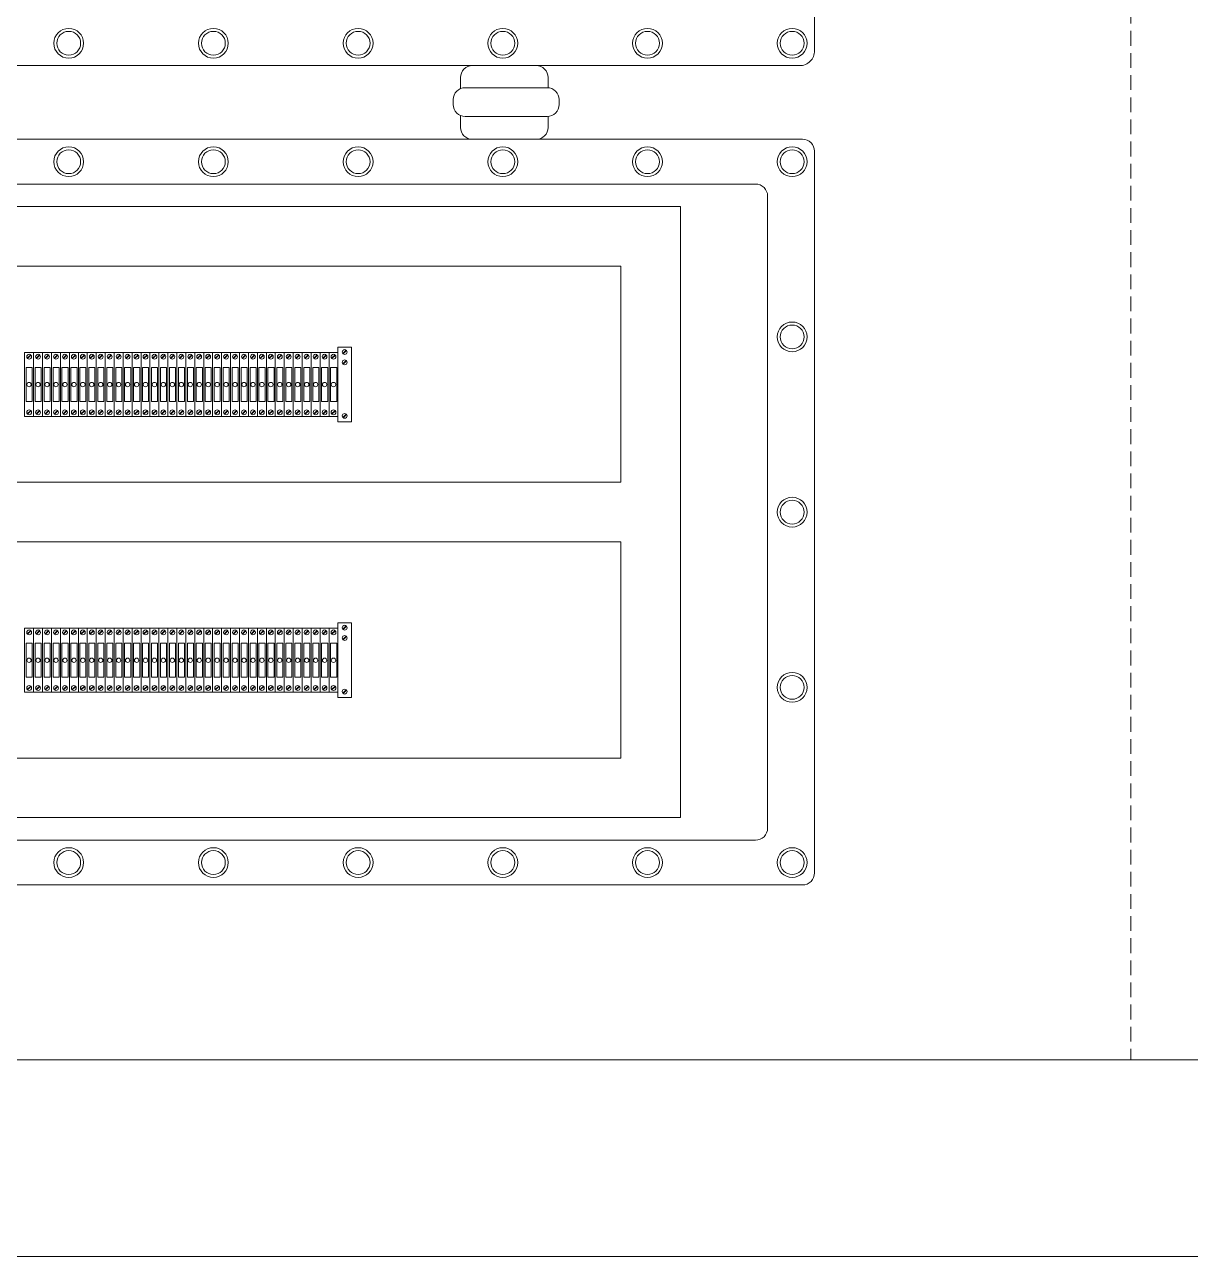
# Model space of a CAD drawing. Header units: millimetres. Extents: x 32721 to 72822, y 57624 to 123188.
# Drawn here: x 38177.4 to 38572.3, y 64730.5 to 65148 of the extents above; entities that cross this region are included whole.
import ezdxf

# ---------------------------------------------------------------- set-up
doc = ezdxf.new("R2010")
doc.units = ezdxf.units.MM
doc.header["$LTSCALE"] = 10
doc.linetypes.add('DASHED', pattern=[0.75, 0.5, -0.25])
for name, color, linetype, lineweight in [('1轮廓实线层', 7, 'Continuous', 18), ('2细线层', 4, 'Continuous', 18), ('图框层', 7, 'Continuous', 18)]:
    doc.layers.add(name, color=color, linetype=linetype, lineweight=lineweight)

msp = doc.modelspace()

# ---------------------------------------------------------------- linework, layer by layer
at = {"layer": '1轮廓实线层'}
for p, q in [((38148.26, 65109.1), (38440.94, 65109.1)), ((37755.85, 65093.94), (38425.01, 65093.94)), ((37781.26, 65086.3), (38399.6, 65086.3)), ((38399.6, 64879.2), (38399.6, 65086.3)), ((37801.48, 65066.08), (38379.38, 65066.08)), ((38379.38, 64992.85), (38379.38, 65066.08)), ((38379.38, 64992.85), (37801.48, 64992.85)), ((38379.38, 64972.64), (37801.48, 64972.64)), ((38379.38, 64899.41), (38379.38, 64972.64)), ((38379.38, 64899.41), (37801.48, 64899.41)), ((38399.6, 64879.2), (37781.26, 64879.2)), ((38230.13, 64879.2), (38270.57, 64879.2)), ((37755.85, 64871.56), (38425.01, 64871.56)), ((37741.45, 64856.39), (38440.94, 64856.39))]:
    msp.add_line(p, q, dxfattribs=at)
at = {"layer": '1轮廓实线层', "lineweight": 13}
for p, q in [((38283.52, 65038.63), (38288.06, 65038.63)), ((38283.52, 65013.36), (38283.52, 65038.63)), ((38285.16, 65036.47), (38286.32, 65037.63)), ((38285.26, 65036.37), (38286.42, 65037.53)), ((38288.06, 65038.63), (38288.06, 65013.36)), ((38177.35, 65036.86), (38180.39, 65036.86)), ((38177.35, 65015.13), (38177.35, 65036.86)), ((38178.24, 65034.89), (38179.4, 65036.05)), ((38178.34, 65034.79), (38179.5, 65035.95)), ((38180.39, 65036.86), (38180.39, 65015.13)), ((38180.39, 65036.86), (38183.42, 65036.86)), ((38180.39, 65015.13), (38180.39, 65036.86)), ((38181.27, 65034.89), (38182.43, 65036.05)), ((38181.37, 65034.79), (38182.54, 65035.95)), ((38183.42, 65036.86), (38183.42, 65015.13)), ((38183.42, 65036.86), (38186.45, 65036.86)), ((38183.42, 65015.13), (38183.42, 65036.86)), ((38184.31, 65034.89), (38185.47, 65036.05)), ((38184.41, 65034.79), (38185.57, 65035.95)), ((38186.45, 65036.86), (38186.45, 65015.13)), ((38186.45, 65036.86), (38189.49, 65036.86)), ((38186.45, 65015.13), (38186.45, 65036.86)), ((38187.34, 65034.89), (38188.5, 65036.05)), ((38187.44, 65034.79), (38188.6, 65035.95)), ((38189.49, 65036.86), (38189.49, 65015.13)), ((38189.49, 65036.86), (38192.52, 65036.86)), ((38189.49, 65015.13), (38189.49, 65036.86)), ((38190.37, 65034.89), (38191.53, 65036.05)), ((38190.47, 65034.79), (38191.64, 65035.95)), ((38192.52, 65036.86), (38192.52, 65015.13)), ((38192.52, 65036.86), (38195.55, 65036.86)), ((38192.52, 65015.13), (38192.52, 65036.86)), ((38193.41, 65034.89), (38194.57, 65036.05)), ((38193.51, 65034.79), (38194.67, 65035.95)), ((38195.55, 65036.86), (38195.55, 65015.13)), ((38195.55, 65036.86), (38198.59, 65036.86)), ((38195.55, 65015.13), (38195.55, 65036.86)), ((38196.44, 65034.89), (38197.6, 65036.05)), ((38196.54, 65034.79), (38197.7, 65035.95)), ((38198.59, 65036.86), (38198.59, 65015.13)), ((38198.59, 65036.86), (38201.62, 65036.86)), ((38198.59, 65015.13), (38198.59, 65036.86)), ((38199.47, 65034.89), (38200.63, 65036.05)), ((38199.57, 65034.79), (38200.74, 65035.95)), ((38201.62, 65036.86), (38201.62, 65015.13)), ((38201.62, 65036.86), (38204.65, 65036.86)), ((38201.62, 65015.13), (38201.62, 65036.86)), ((38202.5, 65034.89), (38203.67, 65036.05)), ((38202.61, 65034.79), (38203.77, 65035.95)), ((38204.65, 65036.86), (38204.65, 65015.13)), ((38204.65, 65036.86), (38207.69, 65036.86)), ((38204.65, 65015.13), (38204.65, 65036.86)), ((38205.54, 65034.89), (38206.7, 65036.05)), ((38205.64, 65034.79), (38206.8, 65035.95)), ((38207.69, 65036.86), (38207.69, 65015.13)), ((38207.69, 65036.86), (38210.72, 65036.86)), ((38207.69, 65015.13), (38207.69, 65036.86)), ((38208.57, 65034.89), (38209.73, 65036.05)), ((38208.67, 65034.79), (38209.83, 65035.95)), ((38210.72, 65036.86), (38210.72, 65015.13)), ((38210.72, 65036.86), (38213.75, 65036.86)), ((38210.72, 65015.13), (38210.72, 65036.86)), ((38211.6, 65034.89), (38212.77, 65036.05)), ((38211.71, 65034.79), (38212.87, 65035.95)), ((38213.75, 65036.86), (38213.75, 65015.13)), ((38213.75, 65036.86), (38216.79, 65036.86)), ((38213.75, 65015.13), (38213.75, 65036.86)), ((38214.64, 65034.89), (38215.8, 65036.05)), ((38214.74, 65034.79), (38215.9, 65035.95)), ((38216.79, 65036.86), (38216.79, 65015.13)), ((38216.79, 65036.86), (38219.82, 65036.86)), ((38216.79, 65015.13), (38216.79, 65036.86)), ((38217.67, 65034.89), (38218.83, 65036.05)), ((38217.77, 65034.79), (38218.93, 65035.95)), ((38219.82, 65036.86), (38219.82, 65015.13)), ((38219.82, 65036.86), (38222.85, 65036.86)), ((38219.82, 65015.13), (38219.82, 65036.86)), ((38220.7, 65034.89), (38221.87, 65036.05)), ((38220.81, 65034.79), (38221.97, 65035.95)), ((38222.85, 65036.86), (38222.85, 65015.13)), ((38222.85, 65015.13), (38222.85, 65036.86)), ((38222.85, 65036.86), (38225.89, 65036.86)), ((38222.85, 65015.13), (38222.85, 65036.86)), ((38223.74, 65034.89), (38224.9, 65036.05)), ((38223.84, 65034.79), (38225, 65035.95)), ((38225.89, 65036.86), (38225.89, 65015.13)), ((38225.89, 65036.86), (38228.92, 65036.86)), ((38225.89, 65015.13), (38225.89, 65036.86)), ((38226.77, 65034.89), (38227.93, 65036.05)), ((38226.87, 65034.79), (38228.03, 65035.95)), ((38228.92, 65036.86), (38228.92, 65015.13)), ((38228.92, 65036.86), (38231.95, 65036.86)), ((38228.92, 65015.13), (38228.92, 65036.86)), ((38229.8, 65034.89), (38230.97, 65036.05)), ((38229.91, 65034.79), (38231.07, 65035.95)), ((38231.95, 65036.86), (38231.95, 65015.13)), ((38231.95, 65036.86), (38234.98, 65036.86)), ((38231.95, 65015.13), (38231.95, 65036.86)), ((38232.84, 65034.89), (38234, 65036.05)), ((38232.94, 65034.79), (38234.1, 65035.95)), ((38234.98, 65036.86), (38234.98, 65015.13)), ((38234.99, 65036.86), (38238.02, 65036.86)), ((38234.99, 65015.13), (38234.99, 65036.86)), ((38235.87, 65034.89), (38237.03, 65036.05)), ((38235.97, 65034.79), (38237.13, 65035.95)), ((38238.02, 65036.86), (38238.02, 65015.13)), ((38238.02, 65036.86), (38241.05, 65036.86)), ((38238.02, 65015.13), (38238.02, 65036.86)), ((38238.9, 65034.89), (38240.06, 65036.05)), ((38239.01, 65034.79), (38240.17, 65035.95)), ((38241.05, 65036.86), (38241.05, 65015.13)), ((38241.05, 65036.86), (38244.08, 65036.86)), ((38241.05, 65015.13), (38241.05, 65036.86)), ((38241.94, 65034.89), (38243.1, 65036.05)), ((38242.04, 65034.79), (38243.2, 65035.95)), ((38244.08, 65036.86), (38244.08, 65015.13)), ((38244.08, 65036.86), (38247.12, 65036.86)), ((38244.08, 65015.13), (38244.08, 65036.86)), ((38244.97, 65034.89), (38246.13, 65036.05)), ((38245.07, 65034.79), (38246.23, 65035.95)), ((38247.12, 65036.86), (38247.12, 65015.13)), ((38247.12, 65036.86), (38250.15, 65036.86)), ((38247.12, 65015.13), (38247.12, 65036.86)), ((38248, 65034.89), (38249.16, 65036.05)), ((38248.1, 65034.79), (38249.27, 65035.95)), ((38250.15, 65036.86), (38250.15, 65015.13)), ((38250.15, 65036.86), (38253.18, 65036.86)), ((38250.15, 65015.13), (38250.15, 65036.86)), ((38251.04, 65034.89), (38252.2, 65036.05)), ((38251.14, 65034.79), (38252.3, 65035.95)), ((38253.18, 65036.86), (38253.18, 65015.13)), ((38253.18, 65036.86), (38256.22, 65036.86)), ((38253.18, 65015.13), (38253.18, 65036.86)), ((38254.07, 65034.89), (38255.23, 65036.05)), ((38254.17, 65034.79), (38255.33, 65035.95)), ((38256.22, 65036.86), (38256.22, 65015.13)), ((38256.22, 65036.86), (38259.25, 65036.86)), ((38256.22, 65015.13), (38256.22, 65036.86)), ((38257.1, 65034.89), (38258.26, 65036.05)), ((38257.2, 65034.79), (38258.37, 65035.95)), ((38259.25, 65036.86), (38259.25, 65015.13)), ((38259.25, 65036.86), (38262.28, 65036.86)), ((38259.25, 65015.13), (38259.25, 65036.86)), ((38260.14, 65034.89), (38261.3, 65036.05)), ((38260.24, 65034.79), (38261.4, 65035.95)), ((38262.28, 65036.86), (38262.28, 65015.13)), ((38262.28, 65036.86), (38265.32, 65036.86)), ((38262.28, 65015.13), (38262.28, 65036.86)), ((38263.17, 65034.89), (38264.33, 65036.05)), ((38263.27, 65034.79), (38264.43, 65035.95)), ((38265.32, 65036.86), (38265.32, 65015.13)), ((38265.32, 65036.86), (38268.35, 65036.86)), ((38265.32, 65015.13), (38265.32, 65036.86)), ((38266.2, 65034.89), (38267.36, 65036.05)), ((38266.3, 65034.79), (38267.47, 65035.95)), ((38268.35, 65036.86), (38268.35, 65015.13)), ((38268.35, 65036.86), (38271.38, 65036.86)), ((38268.35, 65015.13), (38268.35, 65036.86)), ((38269.23, 65034.89), (38270.4, 65036.05)), ((38269.34, 65034.79), (38270.5, 65035.95)), ((38271.38, 65036.86), (38271.38, 65015.13)), ((38271.38, 65036.86), (38274.42, 65036.86)), ((38271.38, 65015.13), (38271.38, 65036.86)), ((38272.27, 65034.89), (38273.43, 65036.05)), ((38272.37, 65034.79), (38273.53, 65035.95)), ((38274.42, 65036.86), (38274.42, 65015.13)), ((38274.42, 65036.86), (38277.45, 65036.86)), ((38274.42, 65015.13), (38274.42, 65036.86)), ((38275.3, 65034.89), (38276.46, 65036.05)), ((38275.4, 65034.79), (38276.56, 65035.95)), ((38277.45, 65036.86), (38277.45, 65015.13)), ((38277.45, 65036.86), (38280.48, 65036.86)), ((38277.45, 65015.13), (38277.45, 65036.86)), ((38278.33, 65034.89), (38279.5, 65036.05)), ((38278.44, 65034.79), (38279.6, 65035.95)), ((38280.48, 65036.86), (38280.48, 65015.13)), ((38280.48, 65036.86), (38283.52, 65036.86)), ((38280.48, 65015.13), (38280.48, 65036.86)), ((38281.37, 65034.89), (38282.53, 65036.05)), ((38281.47, 65034.79), (38282.63, 65035.95)), ((38283.52, 65036.86), (38283.52, 65015.13)), ((38283.52, 65015.13), (38283.52, 65036.86)), ((38285.16, 65033), (38286.32, 65034.16)), ((38285.26, 65032.9), (38286.42, 65034.06)), ((38178.24, 65016.04), (38179.4, 65017.2)), ((38178.34, 65015.94), (38179.5, 65017.1)), ((38181.27, 65016.04), (38182.43, 65017.2)), ((38181.37, 65015.94), (38182.54, 65017.1)), ((38184.31, 65016.04), (38185.47, 65017.2)), ((38184.41, 65015.94), (38185.57, 65017.1)), ((38187.34, 65016.04), (38188.5, 65017.2)), ((38187.44, 65015.94), (38188.6, 65017.1)), ((38190.37, 65016.04), (38191.53, 65017.2)), ((38190.47, 65015.94), (38191.64, 65017.1)), ((38193.41, 65016.04), (38194.57, 65017.2)), ((38193.51, 65015.94), (38194.67, 65017.1)), ((38196.44, 65016.04), (38197.6, 65017.2)), ((38196.54, 65015.94), (38197.7, 65017.1)), ((38199.47, 65016.04), (38200.63, 65017.2)), ((38199.57, 65015.94), (38200.74, 65017.1)), ((38202.5, 65016.04), (38203.67, 65017.2)), ((38202.61, 65015.94), (38203.77, 65017.1)), ((38205.54, 65016.04), (38206.7, 65017.2)), ((38205.64, 65015.94), (38206.8, 65017.1)), ((38208.57, 65016.04), (38209.73, 65017.2)), ((38208.67, 65015.94), (38209.83, 65017.1)), ((38211.6, 65016.04), (38212.77, 65017.2)), ((38211.71, 65015.94), (38212.87, 65017.1)), ((38214.64, 65016.04), (38215.8, 65017.2)), ((38214.74, 65015.94), (38215.9, 65017.1)), ((38217.67, 65016.04), (38218.83, 65017.2)), ((38217.77, 65015.94), (38218.93, 65017.1)), ((38220.7, 65016.04), (38221.87, 65017.2)), ((38220.81, 65015.94), (38221.97, 65017.1)), ((38223.74, 65016.04), (38224.9, 65017.2)), ((38223.84, 65015.94), (38225, 65017.1)), ((38226.77, 65016.04), (38227.93, 65017.2)), ((38226.87, 65015.94), (38228.03, 65017.1)), ((38229.8, 65016.04), (38230.97, 65017.2)), ((38229.91, 65015.94), (38231.07, 65017.1)), ((38232.84, 65016.04), (38234, 65017.2)), ((38232.94, 65015.94), (38234.1, 65017.1)), ((38235.87, 65016.04), (38237.03, 65017.2)), ((38235.97, 65015.94), (38237.13, 65017.1)), ((38238.9, 65016.04), (38240.06, 65017.2)), ((38239.01, 65015.94), (38240.17, 65017.1)), ((38241.94, 65016.04), (38243.1, 65017.2)), ((38242.04, 65015.94), (38243.2, 65017.1)), ((38244.97, 65016.04), (38246.13, 65017.2)), ((38245.07, 65015.94), (38246.23, 65017.1)), ((38248, 65016.04), (38249.16, 65017.2)), ((38248.1, 65015.94), (38249.27, 65017.1)), ((38251.04, 65016.04), (38252.2, 65017.2)), ((38251.14, 65015.94), (38252.3, 65017.1)), ((38254.07, 65016.04), (38255.23, 65017.2)), ((38254.17, 65015.94), (38255.33, 65017.1)), ((38257.1, 65016.04), (38258.26, 65017.2)), ((38257.2, 65015.94), (38258.37, 65017.1)), ((38260.14, 65016.04), (38261.3, 65017.2)), ((38260.24, 65015.94), (38261.4, 65017.1)), ((38263.17, 65016.04), (38264.33, 65017.2)), ((38263.27, 65015.94), (38264.43, 65017.1)), ((38266.2, 65016.04), (38267.36, 65017.2)), ((38266.3, 65015.94), (38267.47, 65017.1)), ((38269.23, 65016.04), (38270.4, 65017.2)), ((38269.34, 65015.94), (38270.5, 65017.1)), ((38272.27, 65016.04), (38273.43, 65017.2)), ((38272.37, 65015.94), (38273.53, 65017.1)), ((38275.3, 65016.04), (38276.46, 65017.2)), ((38275.4, 65015.94), (38276.56, 65017.1)), ((38278.33, 65016.04), (38279.5, 65017.2)), ((38278.44, 65015.94), (38279.6, 65017.1)), ((38281.37, 65016.04), (38282.53, 65017.2)), ((38281.47, 65015.94), (38282.63, 65017.1)), ((38180.39, 65015.13), (38177.35, 65015.13)), ((38183.42, 65015.13), (38180.39, 65015.13)), ((38186.45, 65015.13), (38183.42, 65015.13)), ((38189.49, 65015.13), (38186.45, 65015.13)), ((38192.52, 65015.13), (38189.49, 65015.13)), ((38195.55, 65015.13), (38192.52, 65015.13)), ((38198.59, 65015.13), (38195.55, 65015.13)), ((38201.62, 65015.13), (38198.59, 65015.13)), ((38204.65, 65015.13), (38201.62, 65015.13)), ((38207.69, 65015.13), (38204.65, 65015.13)), ((38210.72, 65015.13), (38207.69, 65015.13)), ((38213.75, 65015.13), (38210.72, 65015.13)), ((38216.79, 65015.13), (38213.75, 65015.13)), ((38219.82, 65015.13), (38216.79, 65015.13)), ((38222.85, 65015.13), (38219.82, 65015.13)), ((38225.89, 65015.13), (38222.85, 65015.13)), ((38228.92, 65015.13), (38225.89, 65015.13)), ((38231.95, 65015.13), (38228.92, 65015.13)), ((38234.98, 65015.13), (38231.95, 65015.13)), ((38238.02, 65015.13), (38234.99, 65015.13)), ((38241.05, 65015.13), (38238.02, 65015.13)), ((38244.08, 65015.13), (38241.05, 65015.13)), ((38247.12, 65015.13), (38244.08, 65015.13)), ((38250.15, 65015.13), (38247.12, 65015.13)), ((38253.18, 65015.13), (38250.15, 65015.13)), ((38256.22, 65015.13), (38253.18, 65015.13)), ((38259.25, 65015.13), (38256.22, 65015.13)), ((38262.28, 65015.13), (38259.25, 65015.13)), ((38265.32, 65015.13), (38262.28, 65015.13)), ((38268.35, 65015.13), (38265.32, 65015.13)), ((38271.38, 65015.13), (38268.35, 65015.13)), ((38274.42, 65015.13), (38271.38, 65015.13)), ((38277.45, 65015.13), (38274.42, 65015.13)), ((38280.48, 65015.13), (38277.45, 65015.13)), ((38283.52, 65015.13), (38280.48, 65015.13)), ((38288.06, 65013.36), (38283.52, 65013.36)), ((38285.16, 65014.83), (38286.32, 65015.99)), ((38285.26, 65014.73), (38286.42, 65015.89)), ((38177.35, 64943.42), (38180.39, 64943.42)), ((38177.35, 64921.69), (38177.35, 64943.42)), ((38178.24, 64941.45), (38179.4, 64942.61)), ((38178.34, 64941.34), (38179.5, 64942.51)), ((38180.39, 64943.42), (38180.39, 64921.69)), ((38180.39, 64943.42), (38183.42, 64943.42)), ((38180.39, 64921.69), (38180.39, 64943.42)), ((38181.27, 64941.45), (38182.43, 64942.61)), ((38181.37, 64941.34), (38182.54, 64942.51)), ((38183.42, 64943.42), (38183.42, 64921.69)), ((38183.42, 64943.42), (38186.45, 64943.42)), ((38183.42, 64921.69), (38183.42, 64943.42)), ((38184.31, 64941.45), (38185.47, 64942.61)), ((38184.41, 64941.34), (38185.57, 64942.51)), ((38186.45, 64943.42), (38186.45, 64921.69)), ((38186.45, 64943.42), (38189.49, 64943.42)), ((38186.45, 64921.69), (38186.45, 64943.42)), ((38187.34, 64941.45), (38188.5, 64942.61)), ((38187.44, 64941.34), (38188.6, 64942.51)), ((38189.49, 64943.42), (38189.49, 64921.69)), ((38189.49, 64943.42), (38192.52, 64943.42)), ((38189.49, 64921.69), (38189.49, 64943.42)), ((38190.37, 64941.45), (38191.53, 64942.61)), ((38190.47, 64941.34), (38191.64, 64942.51)), ((38192.52, 64943.42), (38192.52, 64921.69)), ((38192.52, 64943.42), (38195.55, 64943.42)), ((38192.52, 64921.69), (38192.52, 64943.42)), ((38193.41, 64941.45), (38194.57, 64942.61)), ((38193.51, 64941.34), (38194.67, 64942.51)), ((38195.55, 64943.42), (38195.55, 64921.69)), ((38195.55, 64943.42), (38198.59, 64943.42)), ((38195.55, 64921.69), (38195.55, 64943.42)), ((38196.44, 64941.45), (38197.6, 64942.61)), ((38196.54, 64941.34), (38197.7, 64942.51)), ((38198.59, 64943.42), (38198.59, 64921.69)), ((38198.59, 64943.42), (38201.62, 64943.42)), ((38198.59, 64921.69), (38198.59, 64943.42)), ((38199.47, 64941.45), (38200.63, 64942.61)), ((38199.57, 64941.34), (38200.74, 64942.51)), ((38201.62, 64943.42), (38201.62, 64921.69)), ((38201.62, 64943.42), (38204.65, 64943.42)), ((38201.62, 64921.69), (38201.62, 64943.42)), ((38202.5, 64941.45), (38203.67, 64942.61)), ((38202.61, 64941.34), (38203.77, 64942.51)), ((38204.65, 64943.42), (38204.65, 64921.69)), ((38204.65, 64943.42), (38207.69, 64943.42)), ((38204.65, 64921.69), (38204.65, 64943.42)), ((38205.54, 64941.45), (38206.7, 64942.61)), ((38205.64, 64941.34), (38206.8, 64942.51)), ((38207.69, 64943.42), (38207.69, 64921.69)), ((38207.69, 64943.42), (38210.72, 64943.42)), ((38207.69, 64921.69), (38207.69, 64943.42)), ((38208.57, 64941.45), (38209.73, 64942.61)), ((38208.67, 64941.34), (38209.83, 64942.51)), ((38210.72, 64943.42), (38210.72, 64921.69)), ((38210.72, 64943.42), (38213.75, 64943.42)), ((38210.72, 64921.69), (38210.72, 64943.42)), ((38211.6, 64941.45), (38212.77, 64942.61)), ((38211.71, 64941.34), (38212.87, 64942.51)), ((38213.75, 64943.42), (38213.75, 64921.69)), ((38213.75, 64943.42), (38216.79, 64943.42)), ((38213.75, 64921.69), (38213.75, 64943.42)), ((38214.64, 64941.45), (38215.8, 64942.61)), ((38214.74, 64941.34), (38215.9, 64942.51)), ((38216.79, 64943.42), (38216.79, 64921.69)), ((38216.79, 64943.42), (38219.82, 64943.42)), ((38216.79, 64921.69), (38216.79, 64943.42)), ((38217.67, 64941.45), (38218.83, 64942.61)), ((38217.77, 64941.34), (38218.93, 64942.51)), ((38219.82, 64943.42), (38219.82, 64921.69)), ((38219.82, 64943.42), (38222.85, 64943.42)), ((38219.82, 64921.69), (38219.82, 64943.42)), ((38220.7, 64941.45), (38221.87, 64942.61)), ((38220.81, 64941.34), (38221.97, 64942.51)), ((38222.85, 64943.42), (38222.85, 64921.69)), ((38222.85, 64921.69), (38222.85, 64943.42)), ((38222.85, 64943.42), (38225.89, 64943.42)), ((38222.85, 64921.69), (38222.85, 64943.42)), ((38223.74, 64941.45), (38224.9, 64942.61)), ((38223.84, 64941.34), (38225, 64942.51)), ((38225.89, 64943.42), (38225.89, 64921.69)), ((38225.89, 64943.42), (38228.92, 64943.42)), ((38225.89, 64921.69), (38225.89, 64943.42)), ((38226.77, 64941.45), (38227.93, 64942.61)), ((38226.87, 64941.34), (38228.03, 64942.51)), ((38228.92, 64943.42), (38228.92, 64921.69)), ((38228.92, 64943.42), (38231.95, 64943.42)), ((38228.92, 64921.69), (38228.92, 64943.42)), ((38229.8, 64941.45), (38230.97, 64942.61)), ((38229.91, 64941.34), (38231.07, 64942.51)), ((38231.95, 64943.42), (38231.95, 64921.69)), ((38231.95, 64943.42), (38234.98, 64943.42)), ((38231.95, 64921.69), (38231.95, 64943.42)), ((38232.84, 64941.45), (38234, 64942.61)), ((38232.94, 64941.34), (38234.1, 64942.51)), ((38234.98, 64943.42), (38234.98, 64921.69)), ((38234.99, 64943.42), (38238.02, 64943.42)), ((38234.99, 64921.69), (38234.99, 64943.42)), ((38235.87, 64941.45), (38237.03, 64942.61)), ((38235.97, 64941.34), (38237.13, 64942.51)), ((38238.02, 64943.42), (38238.02, 64921.69)), ((38238.02, 64943.42), (38241.05, 64943.42)), ((38238.02, 64921.69), (38238.02, 64943.42)), ((38238.9, 64941.45), (38240.06, 64942.61)), ((38239.01, 64941.34), (38240.17, 64942.51)), ((38241.05, 64943.42), (38241.05, 64921.69)), ((38241.05, 64943.42), (38244.08, 64943.42)), ((38241.05, 64921.69), (38241.05, 64943.42)), ((38241.94, 64941.45), (38243.1, 64942.61)), ((38242.04, 64941.34), (38243.2, 64942.51)), ((38244.08, 64943.42), (38244.08, 64921.69)), ((38244.08, 64943.42), (38247.12, 64943.42)), ((38244.08, 64921.69), (38244.08, 64943.42)), ((38244.97, 64941.45), (38246.13, 64942.61)), ((38245.07, 64941.34), (38246.23, 64942.51)), ((38247.12, 64943.42), (38247.12, 64921.69)), ((38247.12, 64943.42), (38250.15, 64943.42)), ((38247.12, 64921.69), (38247.12, 64943.42)), ((38248, 64941.45), (38249.16, 64942.61)), ((38248.1, 64941.34), (38249.27, 64942.51)), ((38250.15, 64943.42), (38250.15, 64921.69)), ((38250.15, 64943.42), (38253.18, 64943.42)), ((38250.15, 64921.69), (38250.15, 64943.42)), ((38251.04, 64941.45), (38252.2, 64942.61)), ((38251.14, 64941.34), (38252.3, 64942.51)), ((38253.18, 64943.42), (38253.18, 64921.69)), ((38253.18, 64943.42), (38256.22, 64943.42)), ((38253.18, 64921.69), (38253.18, 64943.42)), ((38254.07, 64941.45), (38255.23, 64942.61)), ((38254.17, 64941.34), (38255.33, 64942.51)), ((38256.22, 64943.42), (38256.22, 64921.69)), ((38256.22, 64943.42), (38259.25, 64943.42)), ((38256.22, 64921.69), (38256.22, 64943.42)), ((38257.1, 64941.45), (38258.26, 64942.61)), ((38257.2, 64941.34), (38258.37, 64942.51)), ((38259.25, 64943.42), (38259.25, 64921.69)), ((38259.25, 64943.42), (38262.28, 64943.42)), ((38259.25, 64921.69), (38259.25, 64943.42)), ((38260.14, 64941.45), (38261.3, 64942.61)), ((38260.24, 64941.34), (38261.4, 64942.51)), ((38262.28, 64943.42), (38262.28, 64921.69)), ((38262.28, 64943.42), (38265.32, 64943.42)), ((38262.28, 64921.69), (38262.28, 64943.42)), ((38263.17, 64941.45), (38264.33, 64942.61)), ((38263.27, 64941.34), (38264.43, 64942.51)), ((38265.32, 64943.42), (38265.32, 64921.69)), ((38265.32, 64943.42), (38268.35, 64943.42)), ((38265.32, 64921.69), (38265.32, 64943.42)), ((38266.2, 64941.45), (38267.36, 64942.61)), ((38266.3, 64941.34), (38267.47, 64942.51)), ((38268.35, 64943.42), (38268.35, 64921.69)), ((38268.35, 64943.42), (38271.38, 64943.42)), ((38268.35, 64921.69), (38268.35, 64943.42)), ((38269.23, 64941.45), (38270.4, 64942.61)), ((38269.34, 64941.34), (38270.5, 64942.51)), ((38271.38, 64943.42), (38271.38, 64921.69)), ((38271.38, 64943.42), (38274.42, 64943.42)), ((38271.38, 64921.69), (38271.38, 64943.42)), ((38272.27, 64941.45), (38273.43, 64942.61)), ((38272.37, 64941.34), (38273.53, 64942.51)), ((38274.42, 64943.42), (38274.42, 64921.69)), ((38274.42, 64943.42), (38277.45, 64943.42)), ((38274.42, 64921.69), (38274.42, 64943.42)), ((38275.3, 64941.45), (38276.46, 64942.61)), ((38275.4, 64941.34), (38276.56, 64942.51)), ((38277.45, 64943.42), (38277.45, 64921.69)), ((38277.45, 64943.42), (38280.48, 64943.42)), ((38277.45, 64921.69), (38277.45, 64943.42)), ((38278.33, 64941.45), (38279.5, 64942.61)), ((38278.44, 64941.34), (38279.6, 64942.51)), ((38280.48, 64943.42), (38280.48, 64921.69)), ((38280.48, 64943.42), (38283.52, 64943.42)), ((38280.48, 64921.69), (38280.48, 64943.42)), ((38281.37, 64941.45), (38282.53, 64942.61)), ((38281.47, 64941.34), (38282.63, 64942.51)), ((38283.52, 64945.19), (38288.06, 64945.19)), ((38283.52, 64919.92), (38283.52, 64945.19)), ((38283.52, 64943.42), (38283.52, 64921.69)), ((38283.52, 64921.69), (38283.52, 64943.42)), ((38285.16, 64943.03), (38286.32, 64944.19)), ((38285.26, 64942.93), (38286.42, 64944.09)), ((38288.06, 64945.19), (38288.06, 64919.92)), ((38285.16, 64939.56), (38286.32, 64940.72)), ((38285.26, 64939.45), (38286.42, 64940.62)), ((38180.39, 64921.69), (38177.35, 64921.69)), ((38178.24, 64922.6), (38179.4, 64923.76)), ((38178.34, 64922.5), (38179.5, 64923.66)), ((38183.42, 64921.69), (38180.39, 64921.69)), ((38181.27, 64922.6), (38182.43, 64923.76)), ((38181.37, 64922.5), (38182.54, 64923.66)), ((38186.45, 64921.69), (38183.42, 64921.69)), ((38184.31, 64922.6), (38185.47, 64923.76)), ((38184.41, 64922.5), (38185.57, 64923.66)), ((38189.49, 64921.69), (38186.45, 64921.69)), ((38187.34, 64922.6), (38188.5, 64923.76)), ((38187.44, 64922.5), (38188.6, 64923.66)), ((38192.52, 64921.69), (38189.49, 64921.69)), ((38190.37, 64922.6), (38191.53, 64923.76)), ((38190.47, 64922.5), (38191.64, 64923.66)), ((38195.55, 64921.69), (38192.52, 64921.69)), ((38193.41, 64922.6), (38194.57, 64923.76)), ((38193.51, 64922.5), (38194.67, 64923.66)), ((38198.59, 64921.69), (38195.55, 64921.69)), ((38196.44, 64922.6), (38197.6, 64923.76)), ((38196.54, 64922.5), (38197.7, 64923.66)), ((38201.62, 64921.69), (38198.59, 64921.69)), ((38199.47, 64922.6), (38200.63, 64923.76)), ((38199.57, 64922.5), (38200.74, 64923.66)), ((38204.65, 64921.69), (38201.62, 64921.69)), ((38202.5, 64922.6), (38203.67, 64923.76)), ((38202.61, 64922.5), (38203.77, 64923.66)), ((38207.69, 64921.69), (38204.65, 64921.69)), ((38205.54, 64922.6), (38206.7, 64923.76)), ((38205.64, 64922.5), (38206.8, 64923.66)), ((38210.72, 64921.69), (38207.69, 64921.69)), ((38208.57, 64922.6), (38209.73, 64923.76)), ((38208.67, 64922.5), (38209.83, 64923.66)), ((38213.75, 64921.69), (38210.72, 64921.69)), ((38211.6, 64922.6), (38212.77, 64923.76)), ((38211.71, 64922.5), (38212.87, 64923.66)), ((38216.79, 64921.69), (38213.75, 64921.69)), ((38214.64, 64922.6), (38215.8, 64923.76)), ((38214.74, 64922.5), (38215.9, 64923.66)), ((38219.82, 64921.69), (38216.79, 64921.69)), ((38217.67, 64922.6), (38218.83, 64923.76)), ((38217.77, 64922.5), (38218.93, 64923.66)), ((38222.85, 64921.69), (38219.82, 64921.69)), ((38220.7, 64922.6), (38221.87, 64923.76)), ((38220.81, 64922.5), (38221.97, 64923.66)), ((38225.89, 64921.69), (38222.85, 64921.69)), ((38223.74, 64922.6), (38224.9, 64923.76)), ((38223.84, 64922.5), (38225, 64923.66)), ((38228.92, 64921.69), (38225.89, 64921.69)), ((38226.77, 64922.6), (38227.93, 64923.76)), ((38226.87, 64922.5), (38228.03, 64923.66)), ((38231.95, 64921.69), (38228.92, 64921.69)), ((38229.8, 64922.6), (38230.97, 64923.76)), ((38229.91, 64922.5), (38231.07, 64923.66)), ((38234.98, 64921.69), (38231.95, 64921.69)), ((38232.84, 64922.6), (38234, 64923.76)), ((38232.94, 64922.5), (38234.1, 64923.66)), ((38238.02, 64921.69), (38234.99, 64921.69)), ((38235.87, 64922.6), (38237.03, 64923.76)), ((38235.97, 64922.5), (38237.13, 64923.66)), ((38241.05, 64921.69), (38238.02, 64921.69)), ((38238.9, 64922.6), (38240.06, 64923.76)), ((38239.01, 64922.5), (38240.17, 64923.66)), ((38244.08, 64921.69), (38241.05, 64921.69)), ((38241.94, 64922.6), (38243.1, 64923.76)), ((38242.04, 64922.5), (38243.2, 64923.66)), ((38247.12, 64921.69), (38244.08, 64921.69)), ((38244.97, 64922.6), (38246.13, 64923.76)), ((38245.07, 64922.5), (38246.23, 64923.66)), ((38250.15, 64921.69), (38247.12, 64921.69)), ((38248, 64922.6), (38249.16, 64923.76)), ((38248.1, 64922.5), (38249.27, 64923.66)), ((38253.18, 64921.69), (38250.15, 64921.69)), ((38251.04, 64922.6), (38252.2, 64923.76)), ((38251.14, 64922.5), (38252.3, 64923.66)), ((38256.22, 64921.69), (38253.18, 64921.69)), ((38254.07, 64922.6), (38255.23, 64923.76)), ((38254.17, 64922.5), (38255.33, 64923.66)), ((38259.25, 64921.69), (38256.22, 64921.69)), ((38257.1, 64922.6), (38258.26, 64923.76)), ((38257.2, 64922.5), (38258.37, 64923.66)), ((38262.28, 64921.69), (38259.25, 64921.69)), ((38260.14, 64922.6), (38261.3, 64923.76)), ((38260.24, 64922.5), (38261.4, 64923.66)), ((38265.32, 64921.69), (38262.28, 64921.69)), ((38263.17, 64922.6), (38264.33, 64923.76)), ((38263.27, 64922.5), (38264.43, 64923.66)), ((38268.35, 64921.69), (38265.32, 64921.69)), ((38266.2, 64922.6), (38267.36, 64923.76)), ((38266.3, 64922.5), (38267.47, 64923.66)), ((38271.38, 64921.69), (38268.35, 64921.69)), ((38269.23, 64922.6), (38270.4, 64923.76)), ((38269.34, 64922.5), (38270.5, 64923.66)), ((38274.42, 64921.69), (38271.38, 64921.69)), ((38272.27, 64922.6), (38273.43, 64923.76)), ((38272.37, 64922.5), (38273.53, 64923.66)), ((38277.45, 64921.69), (38274.42, 64921.69)), ((38275.3, 64922.6), (38276.46, 64923.76)), ((38275.4, 64922.5), (38276.56, 64923.66)), ((38280.48, 64921.69), (38277.45, 64921.69)), ((38278.33, 64922.6), (38279.5, 64923.76)), ((38278.44, 64922.5), (38279.6, 64923.66)), ((38283.52, 64921.69), (38280.48, 64921.69)), ((38281.37, 64922.6), (38282.53, 64923.76)), ((38281.47, 64922.5), (38282.63, 64923.66)), ((38285.16, 64921.39), (38286.32, 64922.55)), ((38285.26, 64921.29), (38286.42, 64922.45)), ((38288.06, 64919.92), (38283.52, 64919.92))]:
    msp.add_line(p, q, dxfattribs=at)
at = {"layer": '1轮廓实线层', "linetype": 'DASHED'}
msp.add_lwpolyline([(37616.2, 65663.32), (38552.14, 65663.32), (38552.14, 64797.17), (37616.2, 64797.17)], close=True, dxfattribs=at)
at = {"layer": '1轮廓实线层'}
for points in [[(38439.93, 65134.07), (37742.46, 65134.07, -0.414214), (37737.41, 65139.13), (37737.41, 65533.35, -0.414214), (37742.46, 65538.4)], [(38439.93, 65538.4, -0.414214), (38444.98, 65533.35), (38444.98, 65139.13, -0.414214), (38439.93, 65134.07)], [(38354.7, 65126.59), (38354.7, 65130.03, 0.414214), (38350.65, 65134.07), (38329.06, 65134.07, 0.414214), (38325.01, 65130.03), (38325.01, 65126.28)], [(38325.01, 65117.14), (38325.01, 65113.14, 0.414214), (38329.06, 65109.1), (38350.65, 65109.1, 0.414214), (38354.7, 65113.14), (38354.7, 65116.83)], [(38440.94, 65109.1, -0.414214), (38444.98, 65105.06), (38444.98, 64860.44, -0.414214), (38440.94, 64856.39)], [(38425.01, 65093.94, -0.414214), (38429.06, 65089.89), (38429.06, 64875.6, -0.414214), (38425.01, 64871.56)]]:
    msp.add_lwpolyline(points, format="xyb", dxfattribs=at)
msp.add_lwpolyline([(38358.43, 65122.56, 0.414214), (38354.39, 65126.6), (38326.59, 65126.6, 0.414214), (38322.54, 65122.56), (38322.54, 65120.86, 0.414214), (38326.59, 65116.82), (38354.39, 65116.82, 0.414214), (38358.43, 65120.86)], format="xyb", close=True, dxfattribs=at)
at = {"layer": '1轮廓实线层', "lineweight": 13}
for points in [[(38177.88, 65031.72), (38179.94, 65031.72), (38179.94, 65020.22), (38177.88, 65020.22)], [(38180.91, 65031.72), (38182.97, 65031.72), (38182.97, 65020.22), (38180.91, 65020.22)], [(38183.94, 65031.72), (38186.01, 65031.72), (38186.01, 65020.22), (38183.94, 65020.22)], [(38186.98, 65031.72), (38189.04, 65031.72), (38189.04, 65020.22), (38186.98, 65020.22)], [(38190.01, 65031.72), (38192.07, 65031.72), (38192.07, 65020.22), (38190.01, 65020.22)], [(38193.04, 65031.72), (38195.11, 65031.72), (38195.11, 65020.22), (38193.04, 65020.22)], [(38196.08, 65031.72), (38198.14, 65031.72), (38198.14, 65020.22), (38196.08, 65020.22)], [(38199.11, 65031.72), (38201.17, 65031.72), (38201.17, 65020.22), (38199.11, 65020.22)], [(38202.14, 65031.72), (38204.21, 65031.72), (38204.21, 65020.22), (38202.14, 65020.22)], [(38205.18, 65031.72), (38207.24, 65031.72), (38207.24, 65020.22), (38205.18, 65020.22)], [(38208.21, 65031.72), (38210.27, 65031.72), (38210.27, 65020.22), (38208.21, 65020.22)], [(38211.24, 65031.72), (38213.3, 65031.72), (38213.3, 65020.22), (38211.24, 65020.22)], [(38214.28, 65031.72), (38216.34, 65031.72), (38216.34, 65020.22), (38214.28, 65020.22)], [(38217.31, 65031.72), (38219.37, 65031.72), (38219.37, 65020.22), (38217.31, 65020.22)], [(38220.34, 65031.72), (38222.4, 65031.72), (38222.4, 65020.22), (38220.34, 65020.22)], [(38223.38, 65031.72), (38225.44, 65031.72), (38225.44, 65020.22), (38223.38, 65020.22)], [(38226.41, 65031.72), (38228.47, 65031.72), (38228.47, 65020.22), (38226.41, 65020.22)], [(38229.44, 65031.72), (38231.5, 65031.72), (38231.5, 65020.22), (38229.44, 65020.22)], [(38232.48, 65031.72), (38234.54, 65031.72), (38234.54, 65020.22), (38232.48, 65020.22)], [(38235.51, 65031.72), (38237.57, 65031.72), (38237.57, 65020.22), (38235.51, 65020.22)], [(38238.54, 65031.72), (38240.6, 65031.72), (38240.6, 65020.22), (38238.54, 65020.22)], [(38241.57, 65031.72), (38243.64, 65031.72), (38243.64, 65020.22), (38241.57, 65020.22)], [(38244.61, 65031.72), (38246.67, 65031.72), (38246.67, 65020.22), (38244.61, 65020.22)], [(38247.64, 65031.72), (38249.7, 65031.72), (38249.7, 65020.22), (38247.64, 65020.22)], [(38250.67, 65031.72), (38252.74, 65031.72), (38252.74, 65020.22), (38250.67, 65020.22)], [(38253.71, 65031.72), (38255.77, 65031.72), (38255.77, 65020.22), (38253.71, 65020.22)], [(38256.74, 65031.72), (38258.8, 65031.72), (38258.8, 65020.22), (38256.74, 65020.22)], [(38259.77, 65031.72), (38261.84, 65031.72), (38261.84, 65020.22), (38259.77, 65020.22)], [(38262.81, 65031.72), (38264.87, 65031.72), (38264.87, 65020.22), (38262.81, 65020.22)], [(38265.84, 65031.72), (38267.9, 65031.72), (38267.9, 65020.22), (38265.84, 65020.22)], [(38268.87, 65031.72), (38270.94, 65031.72), (38270.94, 65020.22), (38268.87, 65020.22)], [(38271.91, 65031.72), (38273.97, 65031.72), (38273.97, 65020.22), (38271.91, 65020.22)], [(38274.94, 65031.72), (38277, 65031.72), (38277, 65020.22), (38274.94, 65020.22)], [(38277.97, 65031.72), (38280.03, 65031.72), (38280.03, 65020.22), (38277.97, 65020.22)], [(38281.01, 65031.72), (38283.07, 65031.72), (38283.07, 65020.22), (38281.01, 65020.22)], [(38177.88, 64938.28), (38179.94, 64938.28), (38179.94, 64926.78), (38177.88, 64926.78)], [(38180.91, 64938.28), (38182.97, 64938.28), (38182.97, 64926.78), (38180.91, 64926.78)], [(38183.94, 64938.28), (38186.01, 64938.28), (38186.01, 64926.78), (38183.94, 64926.78)], [(38186.98, 64938.28), (38189.04, 64938.28), (38189.04, 64926.78), (38186.98, 64926.78)], [(38190.01, 64938.28), (38192.07, 64938.28), (38192.07, 64926.78), (38190.01, 64926.78)], [(38193.04, 64938.28), (38195.11, 64938.28), (38195.11, 64926.78), (38193.04, 64926.78)], [(38196.08, 64938.28), (38198.14, 64938.28), (38198.14, 64926.78), (38196.08, 64926.78)], [(38199.11, 64938.28), (38201.17, 64938.28), (38201.17, 64926.78), (38199.11, 64926.78)], [(38202.14, 64938.28), (38204.21, 64938.28), (38204.21, 64926.78), (38202.14, 64926.78)], [(38205.18, 64938.28), (38207.24, 64938.28), (38207.24, 64926.78), (38205.18, 64926.78)], [(38208.21, 64938.28), (38210.27, 64938.28), (38210.27, 64926.78), (38208.21, 64926.78)], [(38211.24, 64938.28), (38213.3, 64938.28), (38213.3, 64926.78), (38211.24, 64926.78)], [(38214.28, 64938.28), (38216.34, 64938.28), (38216.34, 64926.78), (38214.28, 64926.78)], [(38217.31, 64938.28), (38219.37, 64938.28), (38219.37, 64926.78), (38217.31, 64926.78)], [(38220.34, 64938.28), (38222.4, 64938.28), (38222.4, 64926.78), (38220.34, 64926.78)], [(38223.38, 64938.28), (38225.44, 64938.28), (38225.44, 64926.78), (38223.38, 64926.78)], [(38226.41, 64938.28), (38228.47, 64938.28), (38228.47, 64926.78), (38226.41, 64926.78)], [(38229.44, 64938.28), (38231.5, 64938.28), (38231.5, 64926.78), (38229.44, 64926.78)], [(38232.48, 64938.28), (38234.54, 64938.28), (38234.54, 64926.78), (38232.48, 64926.78)], [(38235.51, 64938.28), (38237.57, 64938.28), (38237.57, 64926.78), (38235.51, 64926.78)], [(38238.54, 64938.28), (38240.6, 64938.28), (38240.6, 64926.78), (38238.54, 64926.78)], [(38241.57, 64938.28), (38243.64, 64938.28), (38243.64, 64926.78), (38241.57, 64926.78)], [(38244.61, 64938.28), (38246.67, 64938.28), (38246.67, 64926.78), (38244.61, 64926.78)], [(38247.64, 64938.28), (38249.7, 64938.28), (38249.7, 64926.78), (38247.64, 64926.78)], [(38250.67, 64938.28), (38252.74, 64938.28), (38252.74, 64926.78), (38250.67, 64926.78)], [(38253.71, 64938.28), (38255.77, 64938.28), (38255.77, 64926.78), (38253.71, 64926.78)], [(38256.74, 64938.28), (38258.8, 64938.28), (38258.8, 64926.78), (38256.74, 64926.78)], [(38259.77, 64938.28), (38261.84, 64938.28), (38261.84, 64926.78), (38259.77, 64926.78)], [(38262.81, 64938.28), (38264.87, 64938.28), (38264.87, 64926.78), (38262.81, 64926.78)], [(38265.84, 64938.28), (38267.9, 64938.28), (38267.9, 64926.78), (38265.84, 64926.78)], [(38268.87, 64938.28), (38270.94, 64938.28), (38270.94, 64926.78), (38268.87, 64926.78)], [(38271.91, 64938.28), (38273.97, 64938.28), (38273.97, 64926.78), (38271.91, 64926.78)], [(38274.94, 64938.28), (38277, 64938.28), (38277, 64926.78), (38274.94, 64926.78)], [(38277.97, 64938.28), (38280.03, 64938.28), (38280.03, 64926.78), (38277.97, 64926.78)], [(38281.01, 64938.28), (38283.07, 64938.28), (38283.07, 64926.78), (38281.01, 64926.78)]]:
    msp.add_lwpolyline(points, close=True, dxfattribs=at)
at = {"layer": '1轮廓实线层'}
for centre, radius in [((38192.28, 65141.65), 5.05), ((38241.3, 65141.65), 5.05), ((38290.33, 65141.65), 5.05), ((38339.35, 65141.65), 5.05), ((38388.38, 65141.65), 5.05), ((38437.4, 65141.65), 5.05), ((38192.28, 65141.65), 4.04), ((38241.3, 65141.65), 4.04), ((38290.33, 65141.65), 4.04), ((38339.35, 65141.65), 4.04), ((38388.38, 65141.65), 4.04), ((38437.4, 65141.65), 4.04), ((38192.28, 65101.52), 5.05), ((38192.28, 65101.52), 4.04), ((38241.3, 65101.52), 5.05), ((38241.3, 65101.52), 4.04), ((38290.33, 65101.52), 5.05), ((38290.33, 65101.52), 4.04), ((38339.35, 65101.52), 5.05), ((38339.35, 65101.52), 4.04), ((38388.38, 65101.52), 5.05), ((38388.38, 65101.52), 4.04), ((38437.4, 65101.52), 5.05), ((38437.4, 65101.52), 4.04), ((38437.4, 65042.13), 5.05), ((38437.4, 65042.13), 4.04), ((38437.4, 64982.75), 5.05), ((38437.4, 64982.75), 4.04), ((38437.4, 64923.36), 5.05), ((38437.4, 64923.36), 4.04), ((38192.28, 64863.97), 5.05), ((38192.28, 64863.97), 4.04), ((38241.3, 64863.97), 5.05), ((38241.3, 64863.97), 4.04), ((38290.33, 64863.97), 5.05), ((38290.33, 64863.97), 4.04), ((38339.35, 64863.97), 5.05), ((38339.35, 64863.97), 4.04), ((38388.38, 64863.97), 5.05), ((38388.38, 64863.97), 4.04), ((38437.4, 64863.97), 5.05), ((38437.4, 64863.97), 4.04)]:
    msp.add_circle(centre, radius, dxfattribs=at)
at = {"layer": '1轮廓实线层', "lineweight": 13}
for centre, radius in [((38285.79, 65037), 0.821), ((38178.87, 65035.42), 0.821), ((38181.9, 65035.42), 0.821), ((38184.94, 65035.42), 0.821), ((38187.97, 65035.42), 0.821), ((38191, 65035.42), 0.821), ((38194.04, 65035.42), 0.821), ((38197.07, 65035.42), 0.821), ((38200.1, 65035.42), 0.821), ((38203.14, 65035.42), 0.821), ((38206.17, 65035.42), 0.821), ((38209.2, 65035.42), 0.821), ((38212.24, 65035.42), 0.821), ((38215.27, 65035.42), 0.821), ((38218.3, 65035.42), 0.821), ((38221.34, 65035.42), 0.821), ((38224.37, 65035.42), 0.821), ((38227.4, 65035.42), 0.821), ((38230.44, 65035.42), 0.821), ((38233.47, 65035.42), 0.821), ((38236.5, 65035.42), 0.821), ((38239.53, 65035.42), 0.821), ((38242.57, 65035.42), 0.821), ((38245.6, 65035.42), 0.821), ((38248.63, 65035.42), 0.821), ((38251.67, 65035.42), 0.821), ((38254.7, 65035.42), 0.821), ((38257.73, 65035.42), 0.821), ((38260.77, 65035.42), 0.821), ((38263.8, 65035.42), 0.821), ((38266.83, 65035.42), 0.821), ((38269.87, 65035.42), 0.821), ((38272.9, 65035.42), 0.821), ((38275.93, 65035.42), 0.821), ((38278.97, 65035.42), 0.821), ((38282, 65035.42), 0.821), ((38285.79, 65033.53), 0.821), ((38178.87, 65025.99), 0.742), ((38181.9, 65025.99), 0.742), ((38184.94, 65025.99), 0.742), ((38187.97, 65025.99), 0.742), ((38191, 65025.99), 0.742), ((38194.04, 65025.99), 0.742), ((38197.07, 65025.99), 0.742), ((38200.1, 65025.99), 0.742), ((38203.14, 65025.99), 0.742), ((38206.17, 65025.99), 0.742), ((38209.2, 65025.99), 0.742), ((38212.24, 65025.99), 0.742), ((38215.27, 65025.99), 0.742), ((38218.3, 65025.99), 0.742), ((38221.34, 65025.99), 0.742), ((38224.37, 65025.99), 0.742), ((38227.4, 65025.99), 0.742), ((38230.44, 65025.99), 0.742), ((38233.47, 65025.99), 0.742), ((38236.5, 65025.99), 0.742), ((38239.53, 65025.99), 0.742), ((38242.57, 65025.99), 0.742), ((38245.6, 65025.99), 0.742), ((38248.63, 65025.99), 0.742), ((38251.67, 65025.99), 0.742), ((38254.7, 65025.99), 0.742), ((38257.73, 65025.99), 0.742), ((38260.77, 65025.99), 0.742), ((38263.8, 65025.99), 0.742), ((38266.83, 65025.99), 0.742), ((38269.87, 65025.99), 0.742), ((38272.9, 65025.99), 0.742), ((38275.93, 65025.99), 0.742), ((38278.97, 65025.99), 0.742), ((38282, 65025.99), 0.742), ((38178.87, 65016.57), 0.821), ((38181.9, 65016.57), 0.821), ((38184.94, 65016.57), 0.821), ((38187.97, 65016.57), 0.821), ((38191, 65016.57), 0.821), ((38194.04, 65016.57), 0.821), ((38197.07, 65016.57), 0.821), ((38200.1, 65016.57), 0.821), ((38203.14, 65016.57), 0.821), ((38206.17, 65016.57), 0.821), ((38209.2, 65016.57), 0.821), ((38212.24, 65016.57), 0.821), ((38215.27, 65016.57), 0.821), ((38218.3, 65016.57), 0.821), ((38221.34, 65016.57), 0.821), ((38224.37, 65016.57), 0.821), ((38227.4, 65016.57), 0.821), ((38230.44, 65016.57), 0.821), ((38233.47, 65016.57), 0.821), ((38236.5, 65016.57), 0.821), ((38239.53, 65016.57), 0.821), ((38242.57, 65016.57), 0.821), ((38245.6, 65016.57), 0.821), ((38248.63, 65016.57), 0.821), ((38251.67, 65016.57), 0.821), ((38254.7, 65016.57), 0.821), ((38257.73, 65016.57), 0.821), ((38260.77, 65016.57), 0.821), ((38263.8, 65016.57), 0.821), ((38266.83, 65016.57), 0.821), ((38269.87, 65016.57), 0.821), ((38272.9, 65016.57), 0.821), ((38275.93, 65016.57), 0.821), ((38278.97, 65016.57), 0.821), ((38282, 65016.57), 0.821), ((38285.79, 65015.36), 0.821), ((38178.87, 64941.98), 0.821), ((38181.9, 64941.98), 0.821), ((38184.94, 64941.98), 0.821), ((38187.97, 64941.98), 0.821), ((38191, 64941.98), 0.821), ((38194.04, 64941.98), 0.821), ((38197.07, 64941.98), 0.821), ((38200.1, 64941.98), 0.821), ((38203.14, 64941.98), 0.821), ((38206.17, 64941.98), 0.821), ((38209.2, 64941.98), 0.821), ((38212.24, 64941.98), 0.821), ((38215.27, 64941.98), 0.821), ((38218.3, 64941.98), 0.821), ((38221.34, 64941.98), 0.821), ((38224.37, 64941.98), 0.821), ((38227.4, 64941.98), 0.821), ((38230.44, 64941.98), 0.821), ((38233.47, 64941.98), 0.821), ((38236.5, 64941.98), 0.821), ((38239.53, 64941.98), 0.821), ((38242.57, 64941.98), 0.821), ((38245.6, 64941.98), 0.821), ((38248.63, 64941.98), 0.821), ((38251.67, 64941.98), 0.821), ((38254.7, 64941.98), 0.821), ((38257.73, 64941.98), 0.821), ((38260.77, 64941.98), 0.821), ((38263.8, 64941.98), 0.821), ((38266.83, 64941.98), 0.821), ((38269.87, 64941.98), 0.821), ((38272.9, 64941.98), 0.821), ((38275.93, 64941.98), 0.821), ((38278.97, 64941.98), 0.821), ((38282, 64941.98), 0.821), ((38285.79, 64943.56), 0.821), ((38285.79, 64940.09), 0.821), ((38178.87, 64932.55), 0.742), ((38181.9, 64932.55), 0.742), ((38184.94, 64932.55), 0.742), ((38187.97, 64932.55), 0.742), ((38191, 64932.55), 0.742), ((38194.04, 64932.55), 0.742), ((38197.07, 64932.55), 0.742), ((38200.1, 64932.55), 0.742), ((38203.14, 64932.55), 0.742), ((38206.17, 64932.55), 0.742), ((38209.2, 64932.55), 0.742), ((38212.24, 64932.55), 0.742), ((38215.27, 64932.55), 0.742), ((38218.3, 64932.55), 0.742), ((38221.34, 64932.55), 0.742), ((38224.37, 64932.55), 0.742), ((38227.4, 64932.55), 0.742), ((38230.44, 64932.55), 0.742), ((38233.47, 64932.55), 0.742), ((38236.5, 64932.55), 0.742), ((38239.53, 64932.55), 0.742), ((38242.57, 64932.55), 0.742), ((38245.6, 64932.55), 0.742), ((38248.63, 64932.55), 0.742), ((38251.67, 64932.55), 0.742), ((38254.7, 64932.55), 0.742), ((38257.73, 64932.55), 0.742), ((38260.77, 64932.55), 0.742), ((38263.8, 64932.55), 0.742), ((38266.83, 64932.55), 0.742), ((38269.87, 64932.55), 0.742), ((38272.9, 64932.55), 0.742), ((38275.93, 64932.55), 0.742), ((38278.97, 64932.55), 0.742), ((38282, 64932.55), 0.742), ((38178.87, 64923.13), 0.821), ((38181.9, 64923.13), 0.821), ((38184.94, 64923.13), 0.821), ((38187.97, 64923.13), 0.821), ((38191, 64923.13), 0.821), ((38194.04, 64923.13), 0.821), ((38197.07, 64923.13), 0.821), ((38200.1, 64923.13), 0.821), ((38203.14, 64923.13), 0.821), ((38206.17, 64923.13), 0.821), ((38209.2, 64923.13), 0.821), ((38212.24, 64923.13), 0.821), ((38215.27, 64923.13), 0.821), ((38218.3, 64923.13), 0.821), ((38221.34, 64923.13), 0.821), ((38224.37, 64923.13), 0.821), ((38227.4, 64923.13), 0.821), ((38230.44, 64923.13), 0.821), ((38233.47, 64923.13), 0.821), ((38236.5, 64923.13), 0.821), ((38239.53, 64923.13), 0.821), ((38242.57, 64923.13), 0.821), ((38245.6, 64923.13), 0.821), ((38248.63, 64923.13), 0.821), ((38251.67, 64923.13), 0.821), ((38254.7, 64923.13), 0.821), ((38257.73, 64923.13), 0.821), ((38260.77, 64923.13), 0.821), ((38263.8, 64923.13), 0.821), ((38266.83, 64923.13), 0.821), ((38269.87, 64923.13), 0.821), ((38272.9, 64923.13), 0.821), ((38275.93, 64923.13), 0.821), ((38278.97, 64923.13), 0.821), ((38282, 64923.13), 0.821), ((38285.79, 64921.92), 0.821)]:
    msp.add_circle(centre, radius, dxfattribs=at)
at = {"layer": '2细线层'}
msp.add_line((41409.53, 64730.5), (37449.53, 64730.5), dxfattribs=at)
at = {"layer": '图框层'}
msp.add_line((37616.2, 64797.17), (41342.86, 64797.17), dxfattribs=at)

doc.saveas('drawing.dxf')
